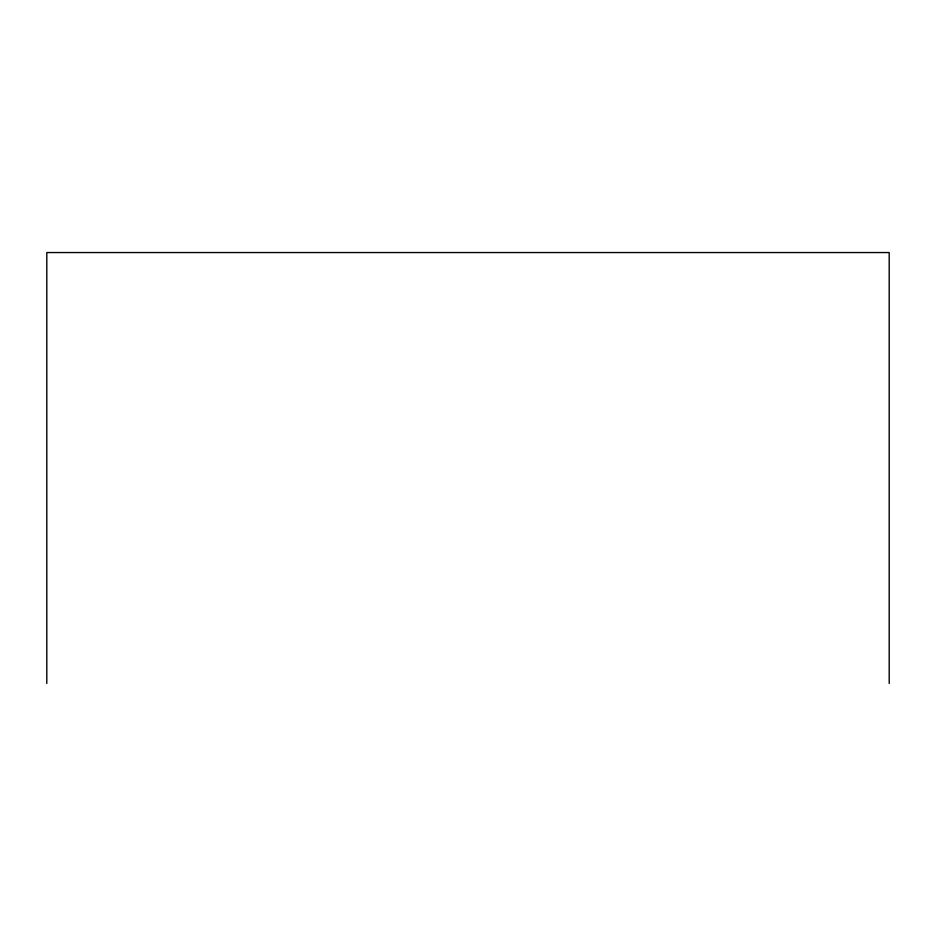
<?xml version="1.0" encoding="UTF-8"?>
<svg xmlns="http://www.w3.org/2000/svg" width="936" height="936" viewBox="0 0 936 936"><rect width="100%" height="100%" fill="white"/><g stroke="black" fill="none" stroke-linecap="round" stroke-linejoin="round"><path stroke-width="1.4" d="M889.2 683.455L889.2 252.544L46.8 252.544L46.8 683.455"/></g></svg>
